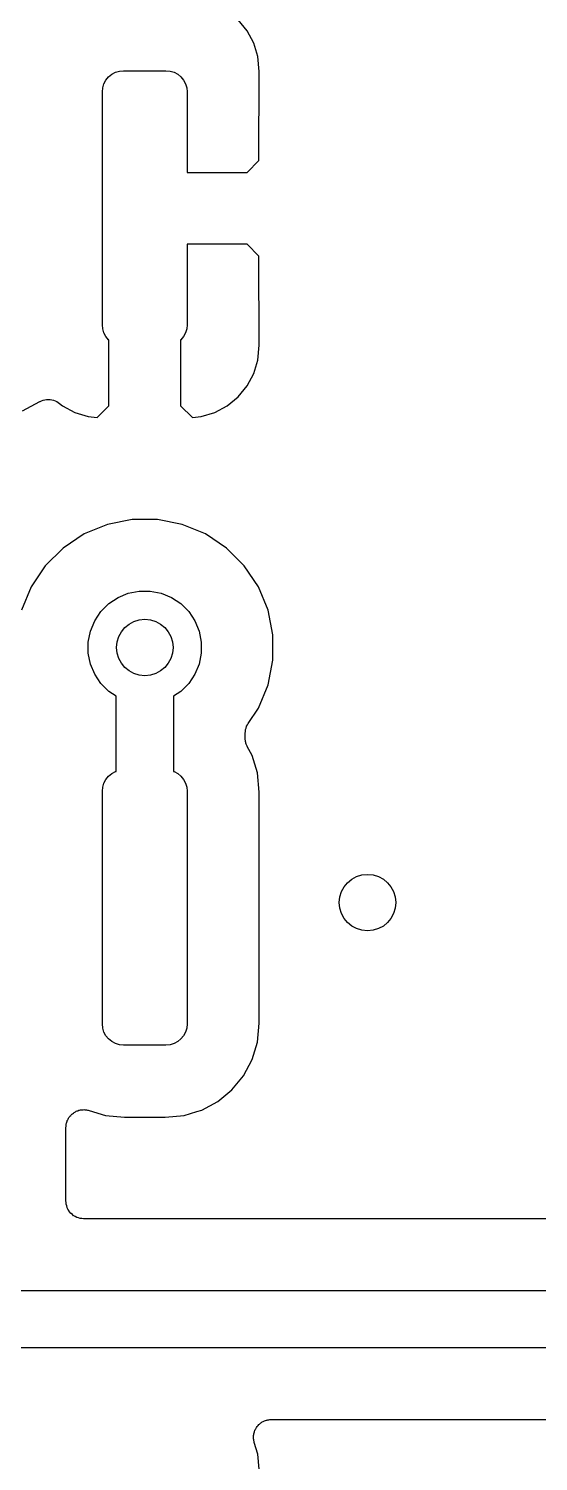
# Model space of a CAD drawing. Extents: x 105 to 193.4, y -145.7 to -72.2.
# Drawn here: x 169.36 to 172.97, y -118.04 to -107.88 of the extents above; entities that cross this region are included whole.
import ezdxf

# ---------------------------------------------------------------- set-up
doc = ezdxf.new("R2010")
doc.units = 0
doc.layers.add('BLACK', color=7, linetype='CONTINUOUS')

msp = doc.modelspace()

# ---------------------------------------------------------------- linework, layer by layer
at = {"layer": 'BLACK', "linetype": 'CONTINUOUS'}
for p, q in [((170.904, -107.896), (170.841, -107.819)), ((170.952, -107.985), (170.904, -107.896)), ((170.981, -108.08), (170.952, -107.985)), ((170.991, -108.186), (170.981, -108.08)), ((169.905, -108.247), (169.924, -108.224)), ((169.924, -108.224), (169.947, -108.205)), ((169.947, -108.205), (169.973, -108.191)), ((169.973, -108.191), (170.001, -108.183)), ((170.001, -108.183), (170.03, -108.18)), ((170.03, -108.18), (170.33, -108.18)), ((170.33, -108.18), (170.359, -108.183)), ((170.359, -108.183), (170.387, -108.191)), ((170.387, -108.191), (170.413, -108.205)), ((170.413, -108.205), (170.436, -108.224)), ((170.436, -108.224), (170.455, -108.247)), ((170.988, -108.816), (170.991, -108.186)), ((169.88, -108.33), (169.883, -108.301)), ((169.88, -109.98), (169.88, -108.33)), ((169.883, -108.301), (169.891, -108.273)), ((169.891, -108.273), (169.905, -108.247)), ((170.455, -108.247), (170.469, -108.273)), ((170.469, -108.273), (170.477, -108.301)), ((170.477, -108.301), (170.48, -108.33)), ((170.48, -108.33), (170.48, -108.901)), ((170.904, -108.901), (170.988, -108.816)), ((170.48, -108.901), (170.904, -108.901)), ((170.48, -109.409), (170.48, -109.98)), ((170.904, -109.409), (170.48, -109.409)), ((170.988, -109.494), (170.904, -109.409)), ((170.991, -110.124), (170.988, -109.494)), ((169.883, -110.009), (169.88, -109.98)), ((169.891, -110.037), (169.883, -110.009)), ((169.905, -110.063), (169.891, -110.037)), ((169.924, -110.086), (169.905, -110.063)), ((170.455, -110.063), (170.436, -110.086)), ((170.469, -110.037), (170.455, -110.063)), ((170.477, -110.009), (170.469, -110.037)), ((170.48, -109.98), (170.477, -110.009)), ((169.926, -110.088), (169.924, -110.086)), ((169.926, -110.554), (169.926, -110.088)), ((170.436, -110.086), (170.434, -110.088)), ((170.434, -110.088), (170.434, -110.554)), ((170.981, -110.23), (170.991, -110.124)), ((170.952, -110.325), (170.981, -110.23)), ((170.904, -110.414), (170.952, -110.325)), ((170.841, -110.491), (170.904, -110.414)), ((169.313, -110.59), (169.436, -110.524)), ((169.436, -110.524), (169.437, -110.524)), ((169.437, -110.524), (169.438, -110.523)), ((169.437, -110.524), (169.437, -110.524)), ((169.437, -110.524), (169.437, -110.524)), ((169.438, -110.523), (169.449, -110.519)), ((169.449, -110.519), (169.46, -110.515)), ((169.46, -110.515), (169.46, -110.514)), ((169.46, -110.514), (169.461, -110.514)), ((169.461, -110.514), (169.472, -110.512)), ((169.472, -110.512), (169.484, -110.51)), ((169.484, -110.51), (169.484, -110.51)), ((169.484, -110.51), (169.485, -110.51)), ((169.485, -110.51), (169.497, -110.51)), ((169.497, -110.51), (169.509, -110.51)), ((169.509, -110.51), (169.509, -110.51)), ((169.509, -110.51), (169.51, -110.51)), ((169.51, -110.51), (169.521, -110.512)), ((169.521, -110.512), (169.533, -110.515)), ((169.533, -110.515), (169.534, -110.515)), ((169.534, -110.515), (169.534, -110.515)), ((169.534, -110.515), (169.545, -110.52)), ((169.545, -110.52), (169.556, -110.524)), ((169.556, -110.524), (169.556, -110.525)), ((169.556, -110.525), (169.557, -110.525)), ((169.557, -110.525), (169.567, -110.532)), ((169.567, -110.532), (169.577, -110.538)), ((169.577, -110.538), (169.596, -110.554)), ((169.596, -110.554), (169.685, -110.602)), ((169.843, -110.637), (169.926, -110.554)), ((170.434, -110.554), (170.517, -110.637)), ((170.675, -110.602), (170.764, -110.554)), ((170.764, -110.554), (170.841, -110.491)), ((169.685, -110.602), (169.78, -110.631)), ((169.78, -110.631), (169.843, -110.637)), ((170.517, -110.637), (170.58, -110.631)), ((170.58, -110.631), (170.675, -110.602)), ((170.091, -111.36), (169.915, -111.395)), ((170.269, -111.36), (170.091, -111.36)), ((170.445, -111.395), (170.269, -111.36)), ((169.75, -111.463), (169.601, -111.563)), ((169.915, -111.395), (169.75, -111.463)), ((170.61, -111.463), (170.445, -111.395)), ((170.759, -111.563), (170.61, -111.463)), ((169.601, -111.563), (169.475, -111.689)), ((170.885, -111.689), (170.759, -111.563)), ((169.475, -111.689), (169.375, -111.838)), ((170.985, -111.838), (170.885, -111.689)), ((169.375, -111.838), (169.307, -112.003)), ((169.991, -111.914), (170.063, -111.883)), ((170.063, -111.883), (170.141, -111.868)), ((170.141, -111.868), (170.219, -111.868)), ((170.219, -111.868), (170.297, -111.883)), ((170.297, -111.883), (170.369, -111.914)), ((171.053, -112.003), (170.985, -111.838)), ((169.869, -112.013), (169.925, -111.957)), ((169.925, -111.957), (169.991, -111.914)), ((170.369, -111.914), (170.435, -111.957)), ((170.435, -111.957), (170.491, -112.013)), ((171.088, -112.179), (171.053, -112.003)), ((169.795, -112.151), (169.826, -112.079)), ((169.826, -112.079), (169.869, -112.013)), ((170.491, -112.013), (170.534, -112.079)), ((170.534, -112.079), (170.565, -112.151)), ((169.78, -112.229), (169.795, -112.151)), ((170.565, -112.151), (170.58, -112.229)), ((171.088, -112.357), (171.088, -112.179)), ((169.78, -112.307), (169.78, -112.229)), ((169.795, -112.385), (169.78, -112.307)), ((170.58, -112.307), (170.565, -112.385)), ((170.58, -112.229), (170.58, -112.307)), ((169.826, -112.457), (169.795, -112.385)), ((170.565, -112.385), (170.534, -112.457)), ((171.053, -112.533), (171.088, -112.357)), ((169.869, -112.523), (169.826, -112.457)), ((170.534, -112.457), (170.491, -112.523)), ((169.925, -112.579), (169.869, -112.523)), ((169.977, -112.613), (169.925, -112.579)), ((169.977, -113.146), (169.977, -112.613)), ((170.435, -112.579), (170.383, -112.613)), ((170.383, -112.613), (170.383, -113.146)), ((170.491, -112.523), (170.435, -112.579)), ((170.985, -112.698), (171.053, -112.533)), ((170.913, -112.806), (170.985, -112.698)), ((170.901, -112.826), (170.907, -112.816)), ((170.907, -112.816), (170.913, -112.806)), ((170.891, -112.875), (170.893, -112.863)), ((170.891, -112.876), (170.891, -112.875)), ((170.891, -112.91), (170.891, -112.876)), ((170.891, -112.876), (170.891, -112.876)), ((170.891, -112.876), (170.891, -112.876)), ((170.891, -112.876), (170.891, -112.876)), ((170.892, -112.915), (170.891, -112.91)), ((170.892, -112.921), (170.892, -112.915)), ((170.893, -112.863), (170.894, -112.852)), ((170.894, -112.85), (170.898, -112.839)), ((170.894, -112.851), (170.894, -112.85)), ((170.894, -112.852), (170.894, -112.851)), ((170.898, -112.839), (170.901, -112.828)), ((170.901, -112.827), (170.901, -112.826)), ((170.901, -112.828), (170.901, -112.827)), ((170.893, -112.928), (170.892, -112.921)), ((170.894, -112.934), (170.893, -112.928)), ((170.895, -112.94), (170.894, -112.934)), ((170.896, -112.945), (170.895, -112.94)), ((170.899, -112.952), (170.896, -112.945)), ((170.901, -112.958), (170.899, -112.952)), ((170.903, -112.963), (170.901, -112.958)), ((170.905, -112.968), (170.903, -112.963)), ((170.906, -112.97), (170.905, -112.968)), ((170.94, -113.033), (170.906, -112.97)), ((170.978, -113.157), (170.94, -113.033)), ((169.891, -113.229), (169.905, -113.203)), ((169.905, -113.203), (169.924, -113.18)), ((169.924, -113.18), (169.947, -113.161)), ((169.947, -113.161), (169.973, -113.147)), ((169.973, -113.147), (169.977, -113.146)), ((170.383, -113.146), (170.387, -113.147)), ((170.387, -113.147), (170.413, -113.161)), ((170.413, -113.161), (170.436, -113.18)), ((170.436, -113.18), (170.455, -113.203)), ((170.455, -113.203), (170.469, -113.229)), ((170.991, -113.292), (170.978, -113.157)), ((169.88, -113.286), (169.883, -113.257)), ((169.88, -114.936), (169.88, -113.286)), ((169.883, -113.257), (169.891, -113.229)), ((170.469, -113.229), (170.477, -113.257)), ((170.477, -113.257), (170.48, -113.286)), ((170.48, -113.286), (170.48, -114.936)), ((170.991, -114.93), (170.991, -113.292)), ((169.883, -114.965), (169.88, -114.936)), ((170.48, -114.936), (170.477, -114.965)), ((170.978, -115.065), (170.991, -114.93)), ((169.891, -114.993), (169.883, -114.965)), ((169.905, -115.019), (169.891, -114.993)), ((169.924, -115.042), (169.905, -115.019)), ((169.947, -115.061), (169.924, -115.042)), ((170.436, -115.042), (170.413, -115.061)), ((170.455, -115.019), (170.436, -115.042)), ((170.469, -114.993), (170.455, -115.019)), ((170.477, -114.965), (170.469, -114.993)), ((169.973, -115.075), (169.947, -115.061)), ((170.001, -115.083), (169.973, -115.075)), ((170.03, -115.086), (170.001, -115.083)), ((170.33, -115.086), (170.03, -115.086)), ((170.359, -115.083), (170.33, -115.086)), ((170.387, -115.075), (170.359, -115.083)), ((170.413, -115.061), (170.387, -115.075)), ((170.94, -115.189), (170.978, -115.065)), ((170.879, -115.303), (170.94, -115.189)), ((170.797, -115.403), (170.879, -115.303)), ((170.697, -115.485), (170.797, -115.403)), ((169.684, -115.561), (169.689, -115.558)), ((169.689, -115.558), (169.695, -115.555)), ((169.695, -115.555), (169.701, -115.552)), ((169.701, -115.552), (169.706, -115.551)), ((169.706, -115.551), (169.712, -115.548)), ((169.712, -115.548), (169.718, -115.547)), ((169.718, -115.547), (169.724, -115.545)), ((169.724, -115.545), (169.73, -115.545)), ((169.73, -115.545), (169.736, -115.544)), ((169.736, -115.544), (169.743, -115.544)), ((169.743, -115.544), (169.749, -115.543)), ((169.749, -115.543), (169.755, -115.544)), ((169.755, -115.544), (169.761, -115.544)), ((169.761, -115.544), (169.767, -115.545)), ((169.767, -115.545), (169.774, -115.546)), ((169.774, -115.546), (169.779, -115.547)), ((169.779, -115.547), (169.785, -115.549)), ((169.785, -115.549), (169.901, -115.584)), ((170.459, -115.584), (170.549, -115.556)), ((170.549, -115.556), (170.583, -115.546)), ((170.583, -115.546), (170.697, -115.485)), ((169.622, -115.657), (169.623, -115.65)), ((169.622, -115.662), (169.622, -115.657)), ((169.623, -115.65), (169.624, -115.644)), ((169.624, -115.644), (169.626, -115.638)), ((169.626, -115.638), (169.627, -115.632)), ((169.627, -115.632), (169.629, -115.626)), ((169.629, -115.626), (169.631, -115.62)), ((169.631, -115.62), (169.634, -115.615)), ((169.634, -115.615), (169.637, -115.61)), ((169.637, -115.61), (169.64, -115.604)), ((169.64, -115.604), (169.643, -115.598)), ((169.643, -115.598), (169.647, -115.594)), ((169.647, -115.594), (169.65, -115.589)), ((169.65, -115.589), (169.655, -115.584)), ((169.655, -115.584), (169.659, -115.579)), ((169.659, -115.579), (169.664, -115.576)), ((169.664, -115.576), (169.668, -115.572)), ((169.668, -115.572), (169.674, -115.568)), ((169.674, -115.568), (169.679, -115.564)), ((169.679, -115.564), (169.684, -115.561)), ((169.901, -115.584), (170.036, -115.597)), ((170.036, -115.597), (170.324, -115.597)), ((170.324, -115.597), (170.459, -115.584)), ((169.621, -115.668), (169.622, -115.662)), ((169.621, -115.67), (169.621, -115.668)), ((169.621, -116.19), (169.621, -115.67)), ((169.622, -116.202), (169.621, -116.19)), ((169.623, -116.214), (169.622, -116.202)), ((169.624, -116.214), (169.623, -116.214)), ((169.627, -116.226), (169.624, -116.214)), ((169.624, -116.214), (169.624, -116.214)), ((169.63, -116.237), (169.627, -116.226)), ((169.631, -116.238), (169.63, -116.237)), ((169.636, -116.249), (169.631, -116.238)), ((169.631, -116.238), (169.631, -116.238)), ((169.642, -116.259), (169.636, -116.249)), ((169.642, -116.26), (169.642, -116.259)), ((169.65, -116.269), (169.642, -116.26)), ((169.642, -116.26), (169.642, -116.26)), ((169.657, -116.279), (169.65, -116.269)), ((169.658, -116.279), (169.657, -116.279)), ((169.667, -116.287), (169.658, -116.279)), ((169.658, -116.279), (169.658, -116.279)), ((169.676, -116.295), (169.667, -116.287)), ((169.677, -116.295), (169.676, -116.295)), ((169.688, -116.301), (169.677, -116.295)), ((169.677, -116.295), (169.677, -116.295)), ((169.698, -116.307), (169.688, -116.301)), ((169.699, -116.307), (169.698, -116.307)), ((169.71, -116.31), (169.699, -116.307)), ((169.699, -116.307), (169.699, -116.307)), ((169.722, -116.314), (169.71, -116.31)), ((169.723, -116.314), (169.722, -116.314)), ((169.722, -116.314), (169.722, -116.314)), ((169.735, -116.315), (169.723, -116.314)), ((169.746, -116.317), (169.735, -116.315)), ((169.747, -116.317), (169.746, -116.317)), ((169.748, -116.317), (169.747, -116.317)), ((169.747, -116.317), (169.747, -116.317)), ((169.747, -116.317), (169.747, -116.317)), ((173.556, -116.317), (169.748, -116.317)), ((169.113, -116.825), (175.556, -116.825)), ((175.556, -117.231), (169.113, -117.231)), ((170.972, -117.795), (170.976, -117.79)), ((170.976, -117.79), (170.98, -117.785)), ((170.98, -117.785), (170.984, -117.781)), ((170.984, -117.781), (170.987, -117.776)), ((170.987, -117.776), (170.992, -117.772)), ((170.992, -117.772), (170.997, -117.767)), ((170.997, -117.767), (171.002, -117.764)), ((171.002, -117.764), (171.007, -117.76)), ((171.007, -117.76), (171.012, -117.757)), ((171.012, -117.757), (171.018, -117.754)), ((171.018, -117.754), (171.023, -117.752)), ((171.023, -117.752), (171.029, -117.749)), ((171.029, -117.749), (171.035, -117.747)), ((171.035, -117.747), (171.041, -117.744)), ((171.041, -117.744), (171.047, -117.743)), ((171.047, -117.743), (171.052, -117.742)), ((171.052, -117.742), (171.059, -117.741)), ((171.059, -117.741), (171.065, -117.74)), ((171.065, -117.74), (171.071, -117.74)), ((171.071, -117.74), (171.077, -117.739)), ((171.077, -117.739), (175.094, -117.739)), ((170.95, -117.865), (170.951, -117.859)), ((170.95, -117.871), (170.95, -117.865)), ((170.95, -117.877), (170.95, -117.871)), ((170.952, -117.883), (170.95, -117.877)), ((170.951, -117.852), (170.952, -117.846)), ((170.951, -117.859), (170.951, -117.852)), ((170.952, -117.841), (170.954, -117.834)), ((170.952, -117.846), (170.952, -117.841)), ((170.952, -117.89), (170.952, -117.883)), ((170.954, -117.896), (170.952, -117.89)), ((170.954, -117.834), (170.956, -117.828)), ((170.956, -117.828), (170.958, -117.823)), ((170.958, -117.823), (170.96, -117.817)), ((170.96, -117.817), (170.963, -117.811)), ((170.963, -117.811), (170.966, -117.805)), ((170.966, -117.805), (170.969, -117.8)), ((170.969, -117.8), (170.972, -117.795)), ((170.955, -117.901), (170.954, -117.896)), ((170.955, -117.903), (170.955, -117.901)), ((170.981, -117.986), (170.955, -117.903)), ((170.991, -118.092), (170.981, -117.986))]:
    msp.add_line(p, q, dxfattribs=at)
at = {"layer": 'BLACK'}
for centre in [(170.18, -112.268), (171.758, -114.076)]:
    msp.add_circle(centre, 0.2, dxfattribs=at)

doc.saveas('drawing.dxf')
